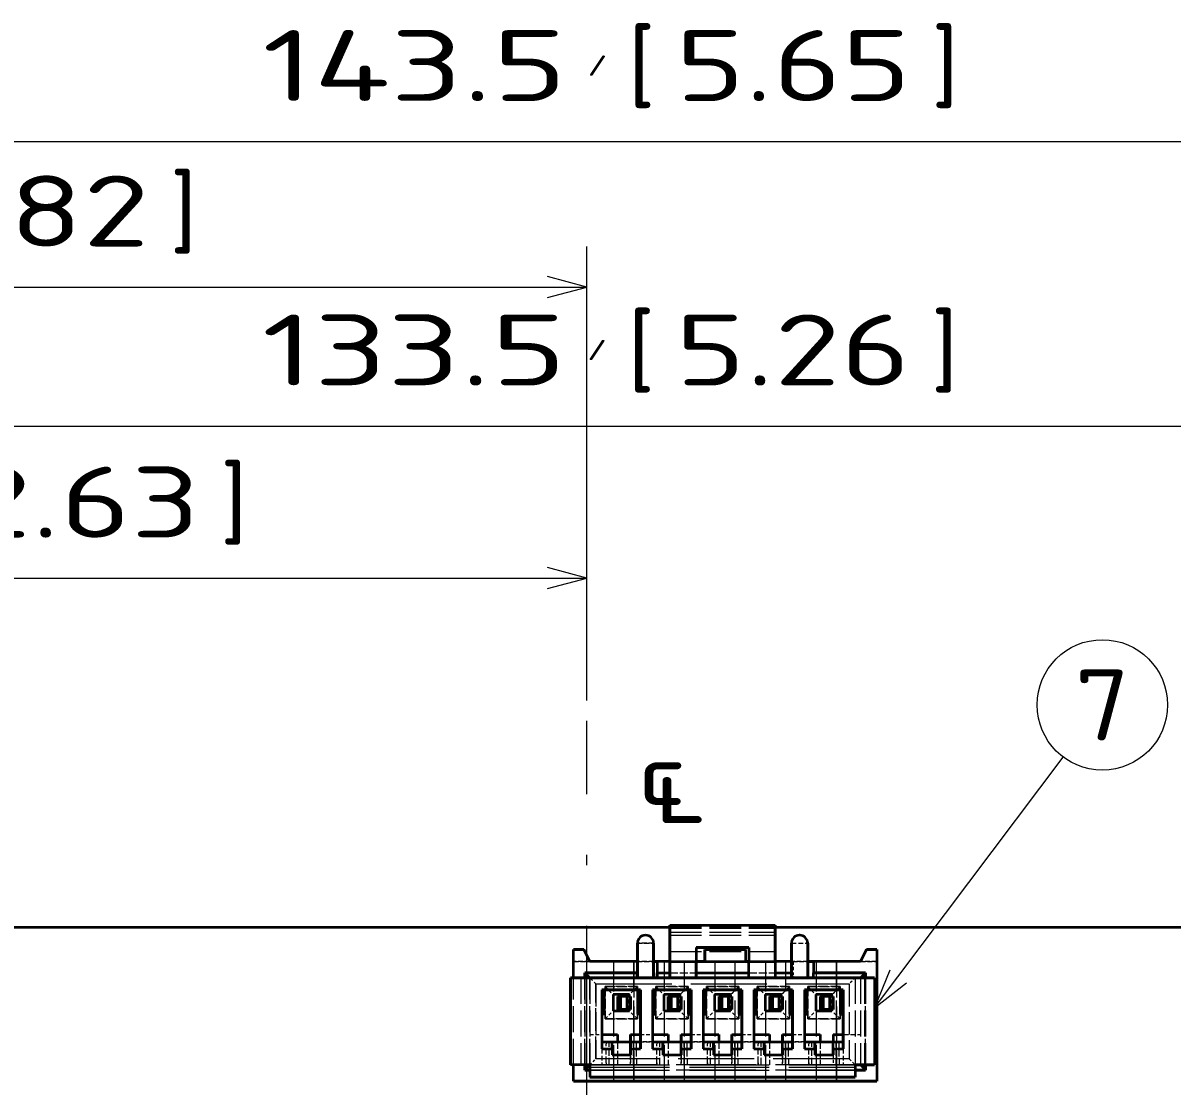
# Model space of a CAD drawing. Extents: x 23 to 417, y 3 to 294.
# Drawn here: x 156.6 to 213.3, y 174.7 to 227.1 of the extents above; entities that cross this region are included whole.
import ezdxf
from ezdxf.enums import TextEntityAlignment as Align

# ---------------------------------------------------------------- set-up
doc = ezdxf.new("R2010")
doc.units = 0
doc.linetypes.add('DASHDOT', pattern=[18.5, 12, -3, 0.5, -3])
doc.linetypes.add('DASHED', pattern=[15, 12, -3])
doc.layers.get('0').update_dxf_attribs({"lineweight": 13})
doc.styles.add('GDT', font='gdt.shx')
doc.styles.get("Standard").update_dxf_attribs({"font": 'isocp.shx'})
doc.dimstyles.get("Standard").update_dxf_attribs({"dimtxt": 2.5, "dimasz": 2.5, "dimexe": 1.25, "dimexo": 0.625, "dimtad": 1, "dimtxsty": 'Standard', "dimcen": 2.5, "dimadec": 0, "dimazin": 0, "dimtfac": 1, "dimtmove": 0, "dimatfit": 0, "dimfxl": 0, "dimarcsym": 0})

# ---------------------------------------------------------------- blocks, each defined once
blk = doc.blocks.new('*D71')
at = {"color": 7, "lineweight": 13, "transparency": 16777216}
for p, q in [((112.685, 183.527), (112.685, 216.095)), ((184.424, 193.707), (184.424, 216.095)), ((112.685, 214.095), (184.424, 214.095))]:
    blk.add_line(p, q, dxfattribs=at)
for points in [[(114.617, 214.613), (112.685, 214.095), (114.617, 213.578)], [(182.492, 213.578), (184.424, 214.095), (182.492, 214.613)]]:
    blk.add_lwpolyline(points, dxfattribs=at)
for s, height, width, p, p2 in [('71.7', 3.5, 1.619006, (134.259, 216.095), (145.876, 216.095)), ('[', 3.5, 1.552525, (148.876, 216.095), (150.234, 216.095)), ('2.82', 3.5, 1.436744, (151.234, 216.095), (162.85, 216.095)), (']', 3.5, 1.552524, (163.85, 216.095), (165.209, 216.095)), ('/', 1, 1.818182, (146.876, 217.345), (147.876, 217.345))]:
    blk.add_text(s, height=height, dxfattribs=dict(at, width=width)).set_placement(p, p2, align=Align.FIT)
blk = doc.blocks.new('*D72')
at = {"color": 7, "lineweight": 13, "transparency": 16777216}
for p, q in [((112.685, 183.527), (112.685, 223.273)), ((256.163, 183.527), (256.163, 223.273)), ((112.685, 221.273), (256.163, 221.273))]:
    blk.add_line(p, q, dxfattribs=at)
for points in [[(114.617, 221.79), (112.685, 221.273), (114.617, 220.755)], [(254.231, 220.755), (256.163, 221.273), (254.231, 221.79)]]:
    blk.add_lwpolyline(points, dxfattribs=at)
for s, height, width, p, p2 in [('[', 3.5, 1.552525, (186.454, 223.273), (187.813, 223.273)), (']', 3.5, 1.552525, (201.429, 223.273), (202.788, 223.273)), ('143.5', 3.5, 1.485742, (168.419, 223.273), (183.454, 223.273)), ('5.65', 3.5, 1.44843, (188.813, 223.273), (200.429, 223.273)), ('/', 1, 1.818182, (184.454, 224.523), (185.454, 224.523))]:
    blk.add_text(s, height=height, dxfattribs=dict(at, width=width)).set_placement(p, p2, align=Align.FIT)
blk = doc.blocks.new('*D73')
at = {"color": 7, "lineweight": 13, "transparency": 16777216}
for p, q in [((117.653, 145.956), (117.653, 201.74)), ((117.653, 199.74), (184.424, 199.74))]:
    blk.add_line(p, q, dxfattribs=at)
at = {"color": 7, "lineweight": 13, "ltscale": 0.200822, "transparency": 16777216}
blk.add_line((184.424, 193.707), (184.424, 201.74), dxfattribs=at)
at = {"color": 7, "lineweight": 13, "transparency": 16777216}
for points in [[(119.585, 200.258), (117.653, 199.74), (119.585, 199.222)], [(182.492, 199.222), (184.424, 199.74), (182.492, 200.258)]]:
    blk.add_lwpolyline(points, dxfattribs=at)
for s, height, width, p, p2 in [('66.8', 3.5, 1.475095, (136.743, 201.74), (148.359, 201.74)), ('[', 3.5, 1.552523, (151.359, 201.74), (152.718, 201.74)), ('2.63', 3.5, 1.44843, (153.718, 201.74), (165.334, 201.74)), (']', 3.5, 1.552524, (166.334, 201.74), (167.692, 201.74)), ('/', 1, 1.818182, (149.359, 202.99), (150.359, 202.99))]:
    blk.add_text(s, height=height, dxfattribs=dict(at, width=width)).set_placement(p, p2, align=Align.FIT)
blk = doc.blocks.new('*D77')
at = {"color": 7, "lineweight": 13, "transparency": 16777216}
for p, q in [((117.653, 145.956), (117.653, 209.244)), ((251.153, 180.454), (251.153, 209.244)), ((117.653, 207.244), (251.153, 207.244))]:
    blk.add_line(p, q, dxfattribs=at)
for points in [[(119.585, 207.761), (117.653, 207.244), (119.585, 206.726)], [(249.221, 206.726), (251.153, 207.244), (249.221, 207.761)]]:
    blk.add_lwpolyline(points, dxfattribs=at)
for s, height, width, p, p2 in [('133.5', 3.5, 1.538968, (168.397, 209.244), (183.433, 209.244)), ('[', 3.5, 1.552525, (186.433, 209.244), (187.792, 209.244)), ('5.26', 3.5, 1.443275, (188.792, 209.244), (200.408, 209.244)), (']', 3.5, 1.552525, (201.408, 209.244), (202.766, 209.244)), ('/', 1, 1.818182, (184.433, 210.494), (185.433, 210.494))]:
    blk.add_text(s, height=height, dxfattribs=dict(at, width=width)).set_placement(p, p2, align=Align.FIT)
blk = doc.blocks.new('BLOCK107')
at = {"color": 7, "lineweight": 13, "ltscale": 0.386985}
blk.add_line((31.975, -18.155), (41.282, -5.786), dxfattribs=at)
at = {"color": 7, "lineweight": 13}
blk.add_lwpolyline([(32.723, -16.3), (31.975, -18.155), (33.55, -16.922)], dxfattribs=at)
blk.add_circle((43.216, -3.216), 3.216, dxfattribs=at)
blk.add_text('7', height=3.5, dxfattribs=at).set_placement((41.856, -4.966), (44.576, -4.966), align=Align.FIT)
blk = doc.blocks.new('BLOCK109')
at = {"color": 7, "lineweight": 35, "ltscale": 0.045}
for p, q in [((21.875, -15.877), (21.875, -14.077)), ((21.875, -14.077), (21.875, -15.877)), ((27.075, -15.877), (27.075, -14.077)), ((27.075, -14.077), (27.075, -15.877))]:
    blk.add_line(p, q, dxfattribs=at)
at = {"color": 7, "lineweight": 35, "ltscale": 0.13}
blk.add_line((21.875, -14.077), (27.075, -14.077), dxfattribs=at)
blk.add_line((21.875, -14.077), (27.075, -14.077), dxfattribs=at)
at = {"color": 7, "lineweight": 35}
for p, q in [((-53.967, -14.177), (21.875, -14.177)), ((27.075, -14.177), (89.51, -14.177))]:
    blk.add_line(p, q, dxfattribs=at)
at = {"color": 7, "lineweight": 35, "ltscale": 0.00025}
for p, q in [((20.67, -14.577), (20.68, -14.577)), ((20.68, -14.577), (20.67, -14.577)), ((28.28, -14.577), (28.27, -14.577)), ((28.28, -14.577), (28.27, -14.577))]:
    blk.add_line(p, q, dxfattribs=at)
at = {"color": 7, "linetype": 'DASHED', "lineweight": 13, "ltscale": 0.13}
for p, q in [((21.875, -14.177), (27.075, -14.177)), ((21.875, -14.223), (27.075, -14.223)), ((21.875, -14.223), (27.075, -14.223)), ((21.875, -14.431), (27.075, -14.431)), ((21.875, -14.431), (27.075, -14.431)), ((21.875, -14.577), (27.075, -14.577)), ((21.875, -14.577), (27.075, -14.577)), ((21.875, -15.377), (27.075, -15.377)), ((21.875, -15.377), (27.075, -15.377))]:
    blk.add_line(p, q, dxfattribs=at)
at = {"color": 7, "lineweight": 35, "ltscale": 0.035}
blk.add_line((17.125, -16.677), (17.125, -15.277), dxfattribs=at)
blk.add_line((17.125, -16.677), (17.125, -15.277), dxfattribs=at)
at = {"color": 7, "lineweight": 35, "ltscale": 0.0125}
for p, q in [((17.125, -15.277), (17.625, -15.277)), ((17.625, -15.277), (17.125, -15.277)), ((31.585, -15.277), (32.085, -15.277)), ((32.085, -15.277), (31.585, -15.277)), ((18.525, -19.827), (19.025, -19.827)), ((18.525, -19.827), (19.025, -19.827)), ((19.925, -19.477), (20.425, -19.477)), ((19.925, -19.477), (20.425, -19.477)), ((19.925, -19.827), (20.425, -19.827)), ((19.925, -19.827), (20.425, -19.827)), ((21.025, -19.827), (21.525, -19.827)), ((21.025, -19.827), (21.525, -19.827)), ((22.425, -19.477), (22.925, -19.477)), ((22.425, -19.477), (22.925, -19.477)), ((22.425, -19.827), (22.925, -19.827)), ((22.425, -19.827), (22.925, -19.827)), ((23.525, -19.827), (24.025, -19.827)), ((23.525, -19.827), (24.025, -19.827)), ((24.925, -19.477), (25.425, -19.477)), ((24.925, -19.477), (25.425, -19.477)), ((24.925, -19.827), (25.425, -19.827)), ((24.925, -19.827), (25.425, -19.827)), ((26.025, -19.827), (26.525, -19.827)), ((26.025, -19.827), (26.525, -19.827)), ((27.425, -19.477), (27.925, -19.477)), ((27.425, -19.477), (27.925, -19.477)), ((27.425, -19.827), (27.925, -19.827)), ((27.425, -19.827), (27.925, -19.827)), ((28.525, -19.827), (29.025, -19.827)), ((28.525, -19.827), (29.025, -19.827)), ((29.925, -19.477), (30.425, -19.477)), ((29.925, -19.477), (30.425, -19.477)), ((29.925, -19.827), (30.425, -19.827)), ((29.925, -19.827), (30.425, -19.827)), ((18.525, -20.177), (19.025, -20.177)), ((18.525, -20.177), (19.025, -20.177)), ((19.925, -20.177), (20.425, -20.177)), ((19.925, -20.177), (20.425, -20.177)), ((21.025, -20.177), (21.525, -20.177)), ((21.025, -20.177), (21.525, -20.177)), ((22.425, -20.177), (22.925, -20.177)), ((22.425, -20.177), (22.925, -20.177)), ((23.525, -20.177), (24.025, -20.177)), ((23.525, -20.177), (24.025, -20.177)), ((24.925, -20.177), (25.425, -20.177)), ((24.925, -20.177), (25.425, -20.177)), ((26.025, -20.177), (26.525, -20.177)), ((26.025, -20.177), (26.525, -20.177)), ((27.425, -20.177), (27.925, -20.177)), ((27.425, -20.177), (27.925, -20.177)), ((28.525, -20.177), (29.025, -20.177)), ((28.525, -20.177), (29.025, -20.177)), ((29.925, -20.177), (30.425, -20.177)), ((29.925, -20.177), (30.425, -20.177))]:
    blk.add_line(p, q, dxfattribs=at)
at = {"color": 7, "lineweight": 35, "ltscale": 0.016771}
for p, q in [((17.625, -15.277), (17.925, -15.877)), ((17.925, -15.877), (17.625, -15.277)), ((31.285, -15.877), (31.585, -15.277)), ((31.585, -15.277), (31.285, -15.877))]:
    blk.add_line(p, q, dxfattribs=at)
at = {"color": 7, "lineweight": 35, "ltscale": 0.042625}
for p, q in [((20.275, -16.677), (20.275, -14.972)), ((20.275, -14.972), (20.275, -16.677)), ((21.075, -14.972), (21.075, -16.677)), ((21.075, -16.677), (21.075, -14.972)), ((27.875, -16.677), (27.875, -14.972)), ((27.875, -14.972), (27.875, -16.677)), ((28.675, -14.972), (28.675, -16.677)), ((28.675, -16.677), (28.675, -14.972))]:
    blk.add_line(p, q, dxfattribs=at)
at = {"color": 7, "linetype": 'DASHED', "lineweight": 13, "ltscale": 0.02}
for p, q in [((21.075, -14.972), (20.275, -14.972)), ((20.275, -14.972), (21.075, -14.972)), ((27.875, -14.972), (28.675, -14.972)), ((27.875, -14.972), (28.675, -14.972)), ((17.925, -15.877), (17.125, -15.877)), ((17.125, -15.877), (17.925, -15.877)), ((32.085, -15.877), (31.285, -15.877)), ((31.285, -15.877), (32.085, -15.877)), ((18.525, -20.177), (18.525, -20.977)), ((18.525, -20.177), (18.525, -20.977)), ((30.425, -20.177), (30.425, -20.977)), ((30.425, -20.177), (30.425, -20.977))]:
    blk.add_line(p, q, dxfattribs=at)
at = {"color": 7, "lineweight": 35, "ltscale": 0.0175}
for p, q in [((23.175, -15.177), (23.175, -15.877)), ((23.175, -15.177), (23.175, -15.877)), ((25.775, -15.177), (25.775, -15.877)), ((25.775, -15.177), (25.775, -15.877))]:
    blk.add_line(p, q, dxfattribs=at)
at = {"color": 7, "lineweight": 35, "ltscale": 0.065}
for p, q in [((25.775, -15.177), (23.175, -15.177)), ((23.175, -15.177), (25.775, -15.177)), ((23.175, -16.427), (25.775, -16.427)), ((23.175, -16.427), (25.775, -16.427)), ((23.175, -16.677), (25.775, -16.677)), ((23.175, -16.677), (25.775, -16.677))]:
    blk.add_line(p, q, dxfattribs=at)
at = {"color": 7, "lineweight": 35, "ltscale": 0.015}
for p, q in [((23.605, -15.877), (23.605, -15.277)), ((23.605, -15.277), (23.605, -15.877)), ((25.605, -15.277), (25.605, -15.877)), ((25.605, -15.277), (25.605, -15.877)), ((17.925, -20.977), (17.925, -21.577)), ((17.925, -20.977), (17.925, -21.577)), ((31.025, -20.977), (31.025, -21.577)), ((31.025, -20.977), (31.025, -21.577))]:
    blk.add_line(p, q, dxfattribs=at)
at = {"color": 7, "lineweight": 35, "ltscale": 0.05}
for p, q in [((23.605, -15.277), (25.605, -15.277)), ((23.605, -15.277), (25.605, -15.277)), ((23.605, -15.877), (25.605, -15.877)), ((23.605, -15.877), (25.605, -15.877))]:
    blk.add_line(p, q, dxfattribs=at)
at = {"color": 7, "lineweight": 35, "ltscale": 0.1625}
blk.add_line((32.085, -15.277), (32.085, -21.777), dxfattribs=at)
blk.add_line((32.085, -15.277), (32.085, -21.777), dxfattribs=at)
at = {"color": 7, "lineweight": 35, "ltscale": 0.00625}
for p, q in [((17.675, -16.427), (17.675, -16.677)), ((17.675, -16.677), (17.675, -16.427)), ((20.255, -16.677), (20.255, -16.427)), ((20.255, -16.677), (20.255, -16.427)), ((21.255, -16.427), (21.255, -16.677)), ((21.255, -16.677), (21.255, -16.427)), ((28.955, -16.677), (28.955, -16.427)), ((28.955, -16.677), (28.955, -16.427)), ((31.535, -16.677), (31.535, -16.427)), ((31.535, -16.427), (31.535, -16.677)), ((17.675, -20.977), (17.675, -21.227)), ((17.675, -21.227), (17.675, -20.977)), ((31.535, -21.227), (31.535, -20.977)), ((31.535, -20.977), (31.535, -21.227)), ((17.675, -21.227), (17.925, -21.227)), ((17.925, -21.227), (17.675, -21.227))]:
    blk.add_line(p, q, dxfattribs=at)
at = {"color": 7, "lineweight": 35, "ltscale": 0.0645}
for p, q in [((20.255, -16.427), (17.675, -16.427)), ((17.675, -16.427), (20.255, -16.427)), ((31.535, -16.427), (28.955, -16.427)), ((28.955, -16.427), (31.535, -16.427))]:
    blk.add_line(p, q, dxfattribs=at)
at = {"color": 7, "lineweight": 35, "ltscale": 0.008839}
for p, q in [((17.925, -16.677), (17.675, -16.427)), ((17.925, -16.677), (17.675, -16.427)), ((31.285, -16.677), (31.535, -16.427)), ((31.285, -16.677), (31.535, -16.427)), ((17.925, -20.977), (17.675, -21.227)), ((17.925, -20.977), (17.675, -21.227)), ((31.285, -20.977), (31.535, -21.227)), ((31.285, -20.977), (31.535, -21.227))]:
    blk.add_line(p, q, dxfattribs=at)
at = {"color": 7, "lineweight": 35, "ltscale": 0.05825}
for p, q in [((20.255, -15.877), (17.925, -15.877)), ((20.255, -15.877), (17.925, -15.877)), ((31.285, -15.877), (28.955, -15.877)), ((31.285, -15.877), (28.955, -15.877)), ((17.925, -16.677), (20.255, -16.677)), ((17.925, -16.677), (20.255, -16.677)), ((28.955, -16.677), (31.285, -16.677)), ((28.955, -16.677), (31.285, -16.677))]:
    blk.add_line(p, q, dxfattribs=at)
at = {"color": 7, "linetype": 'DASHED', "lineweight": 13, "ltscale": 0.1475}
for p, q in [((19.105, -21.777), (19.105, -15.877)), ((19.105, -21.777), (19.105, -15.877)), ((20.105, -15.877), (20.105, -21.777)), ((20.105, -21.777), (20.105, -15.877)), ((21.605, -21.777), (21.605, -15.877)), ((21.605, -21.777), (21.605, -15.877)), ((22.605, -21.777), (22.605, -15.877)), ((22.605, -21.777), (22.605, -15.877)), ((24.105, -21.777), (24.105, -15.877)), ((24.105, -21.777), (24.105, -15.877)), ((25.105, -21.777), (25.105, -15.877)), ((25.105, -21.777), (25.105, -15.877)), ((26.605, -21.777), (26.605, -15.877)), ((26.605, -21.777), (26.605, -15.877)), ((27.605, -21.777), (27.605, -15.877)), ((27.605, -21.777), (27.605, -15.877)), ((29.105, -21.777), (29.105, -15.877)), ((29.105, -21.777), (29.105, -15.877)), ((30.105, -15.877), (30.105, -21.777)), ((30.105, -21.777), (30.105, -15.877))]:
    blk.add_line(p, q, dxfattribs=at)
at = {"color": 7, "lineweight": 35, "ltscale": 0.01375}
for p, q in [((20.255, -15.877), (20.255, -16.427)), ((20.255, -15.877), (20.255, -16.427)), ((21.255, -15.877), (21.255, -16.427)), ((21.255, -15.877), (21.255, -16.427)), ((28.955, -15.877), (28.955, -16.427)), ((28.955, -15.877), (28.955, -16.427))]:
    blk.add_line(p, q, dxfattribs=at)
at = {"color": 7, "lineweight": 35, "ltscale": 0.000446322}
blk.add_line((20.273, -15.877), (20.255, -15.877), dxfattribs=at)
at = {"color": 7, "lineweight": 35, "ltscale": 0.00050169}
blk.add_line((20.255, -15.877), (20.275, -15.877), dxfattribs=at)
at = {"color": 7, "linetype": 'DASHED', "lineweight": 13, "ltscale": 0.020054}
blk.add_line((21.075, -15.877), (20.273, -15.877), dxfattribs=at)
at = {"color": 7, "linetype": 'DASHED', "lineweight": 13, "ltscale": 0.019998}
blk.add_line((20.275, -15.877), (21.075, -15.877), dxfattribs=at)
at = {"color": 7, "lineweight": 35, "ltscale": 0.0045}
for p, q in [((21.255, -15.877), (21.075, -15.877)), ((21.075, -16.677), (21.255, -16.677)), ((21.075, -16.677), (21.255, -16.677))]:
    blk.add_line(p, q, dxfattribs=at)
at = {"color": 7, "lineweight": 35, "ltscale": 0.004501}
blk.add_line((21.075, -15.877), (21.255, -15.877), dxfattribs=at)
at = {"color": 7, "lineweight": 35, "ltscale": 0.0155}
for p, q in [((21.875, -15.877), (21.255, -15.877)), ((21.875, -15.877), (21.255, -15.877)), ((21.255, -16.427), (21.875, -16.427)), ((21.255, -16.427), (21.875, -16.427)), ((21.255, -16.677), (21.875, -16.677)), ((21.255, -16.677), (21.875, -16.677))]:
    blk.add_line(p, q, dxfattribs=at)
at = {"color": 7, "lineweight": 35, "ltscale": 0.02}
for p, q in [((21.875, -16.677), (21.875, -15.877)), ((21.875, -15.877), (21.875, -16.677)), ((23.175, -15.877), (23.175, -16.677)), ((23.175, -16.677), (23.175, -15.877)), ((25.775, -16.677), (25.775, -15.877)), ((25.775, -16.677), (25.775, -15.877)), ((27.875, -15.877), (27.075, -15.877)), ((27.875, -15.877), (27.075, -15.877)), ((27.075, -15.877), (27.075, -16.677)), ((27.075, -15.877), (27.075, -16.677)), ((27.075, -16.427), (27.875, -16.427)), ((27.075, -16.427), (27.875, -16.427)), ((20.275, -16.677), (21.075, -16.677)), ((21.075, -16.677), (20.275, -16.677)), ((27.075, -16.677), (27.875, -16.677)), ((27.075, -16.677), (27.875, -16.677)), ((27.875, -16.677), (28.675, -16.677)), ((28.675, -16.677), (27.875, -16.677)), ((19.875, -17.507), (19.075, -17.507)), ((19.075, -17.507), (19.075, -18.307)), ((19.875, -17.507), (19.075, -17.507)), ((19.075, -17.507), (19.075, -18.307)), ((22.375, -17.507), (21.575, -17.507)), ((21.575, -17.507), (21.575, -18.307)), ((22.375, -17.507), (21.575, -17.507)), ((21.575, -17.507), (21.575, -18.307)), ((24.875, -17.507), (24.075, -17.507)), ((24.075, -17.507), (24.075, -18.307)), ((24.875, -17.507), (24.075, -17.507)), ((24.075, -17.507), (24.075, -18.307)), ((27.375, -17.507), (26.575, -17.507)), ((26.575, -17.507), (26.575, -18.307)), ((27.375, -17.507), (26.575, -17.507)), ((26.575, -17.507), (26.575, -18.307)), ((29.875, -17.507), (29.075, -17.507)), ((29.075, -17.507), (29.075, -18.307)), ((29.875, -17.507), (29.075, -17.507)), ((29.075, -17.507), (29.075, -18.307)), ((19.075, -18.307), (19.875, -18.307)), ((19.075, -18.307), (19.875, -18.307)), ((21.575, -18.307), (22.375, -18.307)), ((21.575, -18.307), (22.375, -18.307)), ((24.075, -18.307), (24.875, -18.307)), ((24.075, -18.307), (24.875, -18.307)), ((26.575, -18.307), (27.375, -18.307)), ((26.575, -18.307), (27.375, -18.307)), ((29.075, -18.307), (29.875, -18.307)), ((29.075, -18.307), (29.875, -18.307)), ((17.125, -21.777), (17.125, -20.977)), ((17.125, -21.777), (17.125, -20.977))]:
    blk.add_line(p, q, dxfattribs=at)
at = {"color": 7, "lineweight": 35, "ltscale": 0.0325}
for p, q in [((21.875, -15.877), (23.175, -15.877)), ((21.875, -15.877), (23.175, -15.877)), ((25.775, -15.877), (27.075, -15.877)), ((25.775, -15.877), (27.075, -15.877))]:
    blk.add_line(p, q, dxfattribs=at)
at = {"color": 7, "linetype": 'DASHED', "lineweight": 13, "ltscale": 0.0325}
for p, q in [((21.875, -16.427), (23.175, -16.427)), ((21.875, -16.427), (23.175, -16.427)), ((25.775, -16.427), (27.075, -16.427)), ((25.775, -16.427), (27.075, -16.427)), ((21.875, -16.677), (23.175, -16.677)), ((21.875, -16.677), (23.175, -16.677)), ((25.775, -16.677), (27.075, -16.677)), ((25.775, -16.677), (27.075, -16.677))]:
    blk.add_line(p, q, dxfattribs=at)
at = {"color": 7, "lineweight": 35, "ltscale": 0.01075}
for p, q in [((23.605, -15.877), (23.175, -15.877)), ((23.605, -15.877), (23.175, -15.877)), ((23.175, -15.877), (23.605, -15.877)), ((23.175, -15.877), (23.605, -15.877))]:
    blk.add_line(p, q, dxfattribs=at)
at = {"color": 7, "linetype": 'DASHED', "lineweight": 13, "ltscale": 0.05}
for p, q in [((25.605, -15.877), (23.605, -15.877)), ((23.605, -15.877), (25.605, -15.877)), ((23.605, -15.877), (25.605, -15.877)), ((23.605, -15.877), (25.605, -15.877))]:
    blk.add_line(p, q, dxfattribs=at)
at = {"color": 7, "lineweight": 35, "ltscale": 0.00425}
for p, q in [((25.775, -15.877), (25.605, -15.877)), ((25.775, -15.877), (25.605, -15.877)), ((25.605, -15.877), (25.775, -15.877)), ((25.605, -15.877), (25.775, -15.877))]:
    blk.add_line(p, q, dxfattribs=at)
at = {"color": 7, "linetype": 'DASHED', "lineweight": 13, "ltscale": 0.002}
for p, q in [((27.955, -15.877), (27.875, -15.877)), ((27.955, -15.877), (27.875, -15.877)), ((27.875, -16.427), (27.955, -16.427)), ((27.875, -16.427), (27.955, -16.427)), ((27.875, -16.677), (27.955, -16.677)), ((27.875, -16.677), (27.955, -16.677))]:
    blk.add_line(p, q, dxfattribs=at)
at = {"color": 7, "linetype": 'DASHED', "lineweight": 13, "ltscale": 0.018006}
blk.add_line((28.675, -15.877), (27.955, -15.877), dxfattribs=at)
at = {"color": 7, "linetype": 'DASHED', "lineweight": 13, "ltscale": 0.01375}
blk.add_line((27.955, -15.877), (27.955, -16.427), dxfattribs=at)
blk.add_line((27.955, -15.877), (27.955, -16.427), dxfattribs=at)
at = {"color": 7, "linetype": 'DASHED', "lineweight": 13, "ltscale": 0.018}
blk.add_line((27.955, -15.877), (28.675, -15.877), dxfattribs=at)
at = {"color": 7, "linetype": 'DASHED', "lineweight": 13, "ltscale": 0.00625}
for p, q in [((27.955, -16.427), (27.955, -16.677)), ((27.955, -16.677), (27.955, -16.427))]:
    blk.add_line(p, q, dxfattribs=at)
at = {"color": 7, "lineweight": 35, "ltscale": 0.006994}
blk.add_line((28.955, -15.877), (28.675, -15.877), dxfattribs=at)
at = {"color": 7, "lineweight": 35, "ltscale": 0.007}
blk.add_line((28.675, -15.877), (28.955, -15.877), dxfattribs=at)
at = {"color": 7, "lineweight": 35, "ltscale": 0.0825}
for p, q in [((16.975, -16.677), (20.275, -16.677)), ((20.275, -16.677), (16.975, -16.677)), ((28.675, -16.677), (31.975, -16.677)), ((31.975, -16.677), (28.675, -16.677))]:
    blk.add_line(p, q, dxfattribs=at)
at = {"color": 7, "lineweight": 35, "ltscale": 0.1075}
for p, q in [((16.975, -20.977), (16.975, -16.677)), ((16.975, -16.677), (16.975, -20.977)), ((31.975, -16.677), (31.975, -20.977)), ((31.975, -16.677), (31.975, -20.977))]:
    blk.add_line(p, q, dxfattribs=at)
at = {"color": 7, "linetype": 'DASHED', "lineweight": 13, "ltscale": 0.1075}
for p, q in [((17.125, -20.977), (17.125, -16.677)), ((17.125, -20.977), (17.125, -16.677)), ((17.475, -16.677), (17.475, -20.977)), ((17.475, -16.677), (17.475, -20.977)), ((17.675, -16.677), (17.675, -20.977)), ((17.675, -20.977), (17.675, -16.677)), ((17.925, -16.677), (17.925, -20.977)), ((17.925, -20.977), (17.925, -16.677)), ((17.925, -16.677), (17.925, -20.977)), ((17.925, -16.677), (17.925, -20.977)), ((31.025, -16.677), (31.025, -20.977)), ((31.025, -16.677), (31.025, -20.977)), ((31.285, -16.677), (31.285, -20.977)), ((31.285, -16.677), (31.285, -20.977)), ((31.475, -16.677), (31.475, -20.977)), ((31.475, -16.677), (31.475, -20.977)), ((31.535, -20.977), (31.535, -16.677)), ((31.535, -16.677), (31.535, -20.977))]:
    blk.add_line(p, q, dxfattribs=at)
at = {"color": 7, "linetype": 'DASHED', "lineweight": 13, "ltscale": 0.010607}
for p, q in [((18.225, -16.977), (17.925, -16.677)), ((18.225, -16.977), (17.925, -16.677)), ((31.025, -16.677), (30.725, -16.977)), ((31.025, -16.677), (30.725, -16.977)), ((17.925, -20.977), (18.225, -20.677)), ((17.925, -20.977), (18.225, -20.677)), ((30.725, -20.677), (31.025, -20.977)), ((30.725, -20.677), (31.025, -20.977))]:
    blk.add_line(p, q, dxfattribs=at)
at = {"color": 7, "linetype": 'DASHED', "lineweight": 13, "ltscale": 0.3125}
for p, q in [((18.225, -16.977), (30.725, -16.977)), ((18.225, -16.977), (30.725, -16.977)), ((30.725, -20.677), (18.225, -20.677)), ((30.725, -20.677), (18.225, -20.677))]:
    blk.add_line(p, q, dxfattribs=at)
at = {"color": 7, "linetype": 'DASHED', "lineweight": 13, "ltscale": 0.0925}
for p, q in [((18.225, -20.677), (18.225, -16.977)), ((18.225, -16.977), (18.225, -20.677)), ((30.725, -16.977), (30.725, -20.677)), ((30.725, -16.977), (30.725, -20.677))]:
    blk.add_line(p, q, dxfattribs=at)
at = {"color": 7, "lineweight": 35, "ltscale": 0.000501584}
blk.add_line((20.255, -16.677), (20.275, -16.677), dxfattribs=at)
blk.add_line((20.255, -16.677), (20.275, -16.677), dxfattribs=at)
at = {"color": 7, "linetype": 'DASHED', "lineweight": 13, "ltscale": 0.011998}
blk.add_line((20.275, -16.677), (20.755, -16.677), dxfattribs=at)
blk.add_line((20.275, -16.677), (20.755, -16.677), dxfattribs=at)
at = {"color": 7, "linetype": 'DASHED', "lineweight": 13, "ltscale": 0.01}
for p, q in [((20.675, -16.677), (20.275, -16.677)), ((20.275, -16.677), (20.675, -16.677)), ((21.075, -16.677), (20.675, -16.677)), ((20.675, -16.677), (21.075, -16.677)), ((28.275, -16.677), (27.875, -16.677)), ((27.875, -16.677), (28.275, -16.677)), ((28.675, -16.677), (28.275, -16.677)), ((28.275, -16.677), (28.675, -16.677))]:
    blk.add_line(p, q, dxfattribs=at)
at = {"color": 7, "linetype": 'DASHED', "lineweight": 13, "ltscale": 0.008}
blk.add_line((20.755, -16.677), (21.075, -16.677), dxfattribs=at)
blk.add_line((20.755, -16.677), (21.075, -16.677), dxfattribs=at)
at = {"color": 7, "lineweight": 35, "ltscale": 0.17}
for p, q in [((21.075, -16.677), (27.875, -16.677)), ((27.875, -16.677), (21.075, -16.677))]:
    blk.add_line(p, q, dxfattribs=at)
at = {"color": 7, "linetype": 'DASHED', "lineweight": 13, "ltscale": 0.0125}
for p, q in [((27.955, -16.677), (28.455, -16.677)), ((27.955, -16.677), (28.455, -16.677)), ((19.925, -20.977), (19.925, -20.477)), ((19.925, -20.477), (19.925, -20.977)), ((22.425, -20.977), (22.425, -20.477)), ((22.425, -20.477), (22.425, -20.977)), ((24.925, -20.977), (24.925, -20.477)), ((24.925, -20.477), (24.925, -20.977)), ((27.425, -20.977), (27.425, -20.477)), ((27.425, -20.477), (27.425, -20.977)), ((29.925, -20.477), (29.925, -20.977)), ((29.925, -20.477), (29.925, -20.977))]:
    blk.add_line(p, q, dxfattribs=at)
at = {"color": 7, "linetype": 'DASHED', "lineweight": 13, "ltscale": 0.005524}
blk.add_line((28.455, -16.677), (28.676, -16.677), dxfattribs=at)
blk.add_line((28.455, -16.677), (28.676, -16.677), dxfattribs=at)
at = {"color": 7, "lineweight": 35, "ltscale": 0.006976}
blk.add_line((28.676, -16.677), (28.955, -16.677), dxfattribs=at)
blk.add_line((28.676, -16.677), (28.955, -16.677), dxfattribs=at)
at = {"color": 7, "lineweight": 35, "ltscale": 0.0725}
for p, q in [((18.525, -17.277), (18.525, -20.177)), ((18.525, -17.277), (18.525, -20.177)), ((20.425, -20.177), (20.425, -17.277)), ((20.425, -17.277), (20.425, -20.177)), ((21.025, -17.277), (21.025, -20.177)), ((21.025, -17.277), (21.025, -20.177)), ((22.925, -20.177), (22.925, -17.277)), ((22.925, -17.277), (22.925, -20.177)), ((23.525, -17.277), (23.525, -20.177)), ((23.525, -17.277), (23.525, -20.177)), ((25.425, -20.177), (25.425, -17.277)), ((25.425, -17.277), (25.425, -20.177)), ((26.025, -17.277), (26.025, -20.177)), ((26.025, -17.277), (26.025, -20.177)), ((27.925, -20.177), (27.925, -17.277)), ((27.925, -17.277), (27.925, -20.177)), ((28.525, -17.277), (28.525, -20.177)), ((28.525, -17.277), (28.525, -20.177)), ((30.425, -20.177), (30.425, -17.277)), ((30.425, -17.277), (30.425, -20.177))]:
    blk.add_line(p, q, dxfattribs=at)
at = {"color": 7, "lineweight": 35, "ltscale": 0.0475}
for p, q in [((20.425, -17.277), (18.525, -17.277)), ((18.525, -17.277), (20.425, -17.277)), ((22.925, -17.277), (21.025, -17.277)), ((21.025, -17.277), (22.925, -17.277)), ((25.425, -17.277), (23.525, -17.277)), ((23.525, -17.277), (25.425, -17.277)), ((27.925, -17.277), (26.025, -17.277)), ((26.025, -17.277), (27.925, -17.277)), ((30.425, -17.277), (28.525, -17.277)), ((28.525, -17.277), (30.425, -17.277))]:
    blk.add_line(p, q, dxfattribs=at)
at = {"color": 7, "lineweight": 35, "ltscale": 0.03}
for p, q in [((18.65, -18.477), (18.65, -17.277)), ((18.65, -18.477), (18.65, -17.277)), ((20.3, -18.477), (20.3, -17.277)), ((20.3, -18.477), (20.3, -17.277)), ((21.15, -18.477), (21.15, -17.277)), ((21.15, -18.477), (21.15, -17.277)), ((22.8, -18.477), (22.8, -17.277)), ((22.8, -18.477), (22.8, -17.277)), ((23.65, -18.477), (23.65, -17.277)), ((23.65, -18.477), (23.65, -17.277)), ((25.3, -18.477), (25.3, -17.277)), ((25.3, -18.477), (25.3, -17.277)), ((26.15, -18.477), (26.15, -17.277)), ((26.15, -18.477), (26.15, -17.277)), ((27.8, -18.477), (27.8, -17.277)), ((27.8, -18.477), (27.8, -17.277)), ((28.65, -18.477), (28.65, -17.277)), ((28.65, -18.477), (28.65, -17.277)), ((30.3, -18.477), (30.3, -17.277)), ((30.3, -18.477), (30.3, -17.277))]:
    blk.add_line(p, q, dxfattribs=at)
at = {"color": 7, "linetype": 'DASHED', "lineweight": 13, "ltscale": 0.04}
for p, q in [((18.675, -17.107), (20.275, -17.107)), ((18.675, -18.707), (18.675, -17.107)), ((20.275, -17.107), (18.675, -17.107)), ((18.675, -17.107), (18.675, -18.707)), ((20.275, -17.107), (20.275, -18.707)), ((20.275, -18.707), (20.275, -17.107)), ((21.175, -17.107), (22.775, -17.107)), ((21.175, -18.707), (21.175, -17.107)), ((22.775, -17.107), (21.175, -17.107)), ((21.175, -17.107), (21.175, -18.707)), ((22.775, -17.107), (22.775, -18.707)), ((22.775, -18.707), (22.775, -17.107)), ((23.675, -17.107), (25.275, -17.107)), ((23.675, -18.707), (23.675, -17.107)), ((25.275, -17.107), (23.675, -17.107)), ((23.675, -17.107), (23.675, -18.707)), ((25.275, -17.107), (25.275, -18.707)), ((25.275, -18.707), (25.275, -17.107)), ((26.175, -17.107), (27.775, -17.107)), ((26.175, -18.707), (26.175, -17.107)), ((27.775, -17.107), (26.175, -17.107)), ((26.175, -17.107), (26.175, -18.707)), ((27.775, -17.107), (27.775, -18.707)), ((27.775, -18.707), (27.775, -17.107)), ((28.675, -17.107), (30.275, -17.107)), ((28.675, -18.707), (28.675, -17.107)), ((30.275, -17.107), (28.675, -17.107)), ((28.675, -17.107), (28.675, -18.707)), ((30.275, -17.107), (30.275, -18.707)), ((30.275, -18.707), (30.275, -17.107)), ((20.275, -18.707), (18.675, -18.707)), ((18.675, -18.707), (20.275, -18.707)), ((22.775, -18.707), (21.175, -18.707)), ((21.175, -18.707), (22.775, -18.707)), ((25.275, -18.707), (23.675, -18.707)), ((23.675, -18.707), (25.275, -18.707)), ((27.775, -18.707), (26.175, -18.707)), ((26.175, -18.707), (27.775, -18.707)), ((30.275, -18.707), (28.675, -18.707)), ((28.675, -18.707), (30.275, -18.707))]:
    blk.add_line(p, q, dxfattribs=at)
at = {"color": 7, "linetype": 'DASHED', "lineweight": 13, "ltscale": 0.014142}
for p, q in [((18.675, -17.107), (19.075, -17.507)), ((18.675, -17.107), (19.075, -17.507)), ((20.275, -17.107), (19.875, -17.507)), ((20.275, -17.107), (19.875, -17.507)), ((21.175, -17.107), (21.575, -17.507)), ((21.175, -17.107), (21.575, -17.507)), ((22.375, -17.507), (22.775, -17.107)), ((22.775, -17.107), (22.375, -17.507)), ((23.675, -17.107), (24.075, -17.507)), ((23.675, -17.107), (24.075, -17.507)), ((24.875, -17.507), (25.275, -17.107)), ((25.275, -17.107), (24.875, -17.507)), ((26.175, -17.107), (26.575, -17.507)), ((26.175, -17.107), (26.575, -17.507)), ((27.375, -17.507), (27.775, -17.107)), ((27.775, -17.107), (27.375, -17.507)), ((28.675, -17.107), (29.075, -17.507)), ((28.675, -17.107), (29.075, -17.507)), ((29.875, -17.507), (30.275, -17.107)), ((30.275, -17.107), (29.875, -17.507)), ((18.675, -18.707), (19.075, -18.307)), ((18.675, -18.707), (19.075, -18.307)), ((20.275, -18.707), (19.875, -18.307)), ((20.275, -18.707), (19.875, -18.307)), ((21.175, -18.707), (21.575, -18.307)), ((21.175, -18.707), (21.575, -18.307)), ((22.775, -18.707), (22.375, -18.307)), ((22.775, -18.707), (22.375, -18.307)), ((23.675, -18.707), (24.075, -18.307)), ((23.675, -18.707), (24.075, -18.307)), ((25.275, -18.707), (24.875, -18.307)), ((25.275, -18.707), (24.875, -18.307)), ((26.175, -18.707), (26.575, -18.307)), ((26.175, -18.707), (26.575, -18.307)), ((27.775, -18.707), (27.375, -18.307)), ((27.775, -18.707), (27.375, -18.307)), ((28.675, -18.707), (29.075, -18.307)), ((28.675, -18.707), (29.075, -18.307)), ((30.275, -18.707), (29.875, -18.307)), ((30.275, -18.707), (29.875, -18.307))]:
    blk.add_line(p, q, dxfattribs=at)
at = {"color": 7, "lineweight": 35, "ltscale": 0.00225}
for p, q in [((19.875, -17.597), (19.875, -17.507)), ((19.875, -17.597), (19.875, -17.507)), ((22.375, -17.597), (22.375, -17.507)), ((22.375, -17.597), (22.375, -17.507)), ((24.875, -17.597), (24.875, -17.507)), ((24.875, -17.597), (24.875, -17.507)), ((27.375, -17.597), (27.375, -17.507)), ((27.375, -17.597), (27.375, -17.507)), ((29.875, -17.597), (29.875, -17.507)), ((29.875, -17.597), (29.875, -17.507))]:
    blk.add_line(p, q, dxfattribs=at)
at = {"color": 7, "lineweight": 35, "ltscale": 0.016}
for p, q in [((19.285, -17.597), (19.285, -18.237)), ((19.285, -17.597), (19.285, -18.237)), ((19.435, -18.237), (19.435, -17.597)), ((19.435, -17.597), (19.435, -18.237)), ((19.775, -18.237), (19.775, -17.597)), ((19.775, -17.597), (19.775, -18.237)), ((19.925, -18.237), (19.925, -17.597)), ((19.925, -17.597), (19.925, -18.237)), ((21.785, -18.237), (21.785, -17.597)), ((21.785, -17.597), (21.785, -18.237)), ((21.935, -18.237), (21.935, -17.597)), ((21.935, -17.597), (21.935, -18.237)), ((22.275, -18.237), (22.275, -17.597)), ((22.275, -17.597), (22.275, -18.237)), ((22.425, -18.237), (22.425, -17.597)), ((22.425, -17.597), (22.425, -18.237)), ((24.285, -17.597), (24.285, -18.237)), ((24.285, -17.597), (24.285, -18.237)), ((24.435, -18.237), (24.435, -17.597)), ((24.435, -17.597), (24.435, -18.237)), ((24.775, -18.237), (24.775, -17.597)), ((24.775, -17.597), (24.775, -18.237)), ((24.925, -18.237), (24.925, -17.597)), ((24.925, -17.597), (24.925, -18.237)), ((26.785, -17.597), (26.785, -18.237)), ((26.785, -17.597), (26.785, -18.237)), ((26.935, -18.237), (26.935, -17.597)), ((26.935, -17.597), (26.935, -18.237)), ((27.275, -18.237), (27.275, -17.597)), ((27.275, -17.597), (27.275, -18.237)), ((27.425, -18.237), (27.425, -17.597)), ((27.425, -17.597), (27.425, -18.237)), ((29.285, -17.597), (29.285, -18.237)), ((29.285, -17.597), (29.285, -18.237)), ((29.435, -18.237), (29.435, -17.597)), ((29.435, -17.597), (29.435, -18.237)), ((29.775, -18.237), (29.775, -17.597)), ((29.775, -17.597), (29.775, -18.237)), ((29.925, -18.237), (29.925, -17.597)), ((29.925, -17.597), (29.925, -18.237))]:
    blk.add_line(p, q, dxfattribs=at)
at = {"color": 7, "lineweight": 35, "ltscale": 0.00375}
for p, q in [((19.435, -17.597), (19.285, -17.597)), ((19.435, -17.597), (19.285, -17.597)), ((19.925, -17.597), (19.775, -17.597)), ((19.925, -17.597), (19.775, -17.597)), ((21.935, -17.597), (21.785, -17.597)), ((21.935, -17.597), (21.785, -17.597)), ((22.425, -17.597), (22.275, -17.597)), ((22.425, -17.597), (22.275, -17.597)), ((24.435, -17.597), (24.285, -17.597)), ((24.435, -17.597), (24.285, -17.597)), ((24.925, -17.597), (24.775, -17.597)), ((24.925, -17.597), (24.775, -17.597)), ((26.935, -17.597), (26.785, -17.597)), ((26.935, -17.597), (26.785, -17.597)), ((27.425, -17.597), (27.275, -17.597)), ((27.425, -17.597), (27.275, -17.597)), ((29.435, -17.597), (29.285, -17.597)), ((29.435, -17.597), (29.285, -17.597)), ((29.925, -17.597), (29.775, -17.597)), ((29.925, -17.597), (29.775, -17.597)), ((19.435, -18.237), (19.285, -18.237)), ((19.435, -18.237), (19.285, -18.237)), ((19.925, -18.237), (19.775, -18.237)), ((19.925, -18.237), (19.775, -18.237)), ((21.935, -18.237), (21.785, -18.237)), ((21.935, -18.237), (21.785, -18.237)), ((22.425, -18.237), (22.275, -18.237)), ((22.425, -18.237), (22.275, -18.237)), ((24.435, -18.237), (24.285, -18.237)), ((24.435, -18.237), (24.285, -18.237)), ((24.925, -18.237), (24.775, -18.237)), ((24.925, -18.237), (24.775, -18.237)), ((26.935, -18.237), (26.785, -18.237)), ((26.935, -18.237), (26.785, -18.237)), ((27.425, -18.237), (27.275, -18.237)), ((27.425, -18.237), (27.275, -18.237)), ((29.435, -18.237), (29.285, -18.237)), ((29.435, -18.237), (29.285, -18.237)), ((29.925, -18.237), (29.775, -18.237)), ((29.925, -18.237), (29.775, -18.237))]:
    blk.add_line(p, q, dxfattribs=at)
at = {"color": 7, "linetype": 'DASHED', "lineweight": 13, "ltscale": 0.016}
for p, q in [((19.435, -17.597), (19.435, -18.237)), ((19.435, -17.597), (19.435, -18.237)), ((19.775, -17.597), (19.775, -18.237)), ((19.775, -17.597), (19.775, -18.237)), ((19.875, -18.237), (19.875, -17.597)), ((19.875, -18.237), (19.875, -17.597)), ((21.935, -17.597), (21.935, -18.237)), ((21.935, -17.597), (21.935, -18.237)), ((22.275, -17.597), (22.275, -18.237)), ((22.275, -17.597), (22.275, -18.237)), ((22.375, -18.237), (22.375, -17.597)), ((22.375, -18.237), (22.375, -17.597)), ((24.435, -17.597), (24.435, -18.237)), ((24.435, -17.597), (24.435, -18.237)), ((24.775, -17.597), (24.775, -18.237)), ((24.775, -17.597), (24.775, -18.237)), ((24.875, -18.237), (24.875, -17.597)), ((24.875, -18.237), (24.875, -17.597)), ((26.935, -17.597), (26.935, -18.237)), ((26.935, -17.597), (26.935, -18.237)), ((27.275, -17.597), (27.275, -18.237)), ((27.275, -17.597), (27.275, -18.237)), ((27.375, -18.237), (27.375, -17.597)), ((27.375, -18.237), (27.375, -17.597)), ((29.435, -17.597), (29.435, -18.237)), ((29.435, -17.597), (29.435, -18.237)), ((29.775, -17.597), (29.775, -18.237)), ((29.775, -17.597), (29.775, -18.237)), ((29.875, -18.237), (29.875, -17.597)), ((29.875, -18.237), (29.875, -17.597))]:
    blk.add_line(p, q, dxfattribs=at)
at = {"color": 7, "lineweight": 35, "ltscale": 0.0085}
for p, q in [((19.775, -17.597), (19.435, -17.597)), ((19.775, -17.597), (19.435, -17.597)), ((22.275, -17.597), (21.935, -17.597)), ((22.275, -17.597), (21.935, -17.597)), ((24.775, -17.597), (24.435, -17.597)), ((24.775, -17.597), (24.435, -17.597)), ((27.275, -17.597), (26.935, -17.597)), ((27.275, -17.597), (26.935, -17.597)), ((29.775, -17.597), (29.435, -17.597)), ((29.775, -17.597), (29.435, -17.597)), ((19.775, -18.237), (19.435, -18.237)), ((19.775, -18.237), (19.435, -18.237)), ((22.275, -18.237), (21.935, -18.237)), ((22.275, -18.237), (21.935, -18.237)), ((24.775, -18.237), (24.435, -18.237)), ((24.775, -18.237), (24.435, -18.237)), ((27.275, -18.237), (26.935, -18.237)), ((27.275, -18.237), (26.935, -18.237)), ((29.775, -18.237), (29.435, -18.237)), ((29.775, -18.237), (29.435, -18.237))]:
    blk.add_line(p, q, dxfattribs=at)
at = {"color": 7, "lineweight": 35, "ltscale": 0.003125}
for p, q in [((18.65, -18.477), (18.525, -18.477)), ((18.65, -18.477), (18.525, -18.477)), ((20.425, -18.477), (20.3, -18.477)), ((20.425, -18.477), (20.3, -18.477)), ((21.025, -18.477), (21.15, -18.477)), ((21.025, -18.477), (21.15, -18.477)), ((22.8, -18.477), (22.925, -18.477)), ((22.8, -18.477), (22.925, -18.477)), ((23.525, -18.477), (23.65, -18.477)), ((23.525, -18.477), (23.65, -18.477)), ((25.3, -18.477), (25.425, -18.477)), ((25.3, -18.477), (25.425, -18.477)), ((26.025, -18.477), (26.15, -18.477)), ((26.025, -18.477), (26.15, -18.477)), ((27.8, -18.477), (27.925, -18.477)), ((27.8, -18.477), (27.925, -18.477)), ((28.525, -18.477), (28.65, -18.477)), ((28.525, -18.477), (28.65, -18.477)), ((30.3, -18.477), (30.425, -18.477)), ((30.3, -18.477), (30.425, -18.477))]:
    blk.add_line(p, q, dxfattribs=at)
at = {"color": 7, "lineweight": 35, "ltscale": 0.00175}
for p, q in [((19.875, -18.307), (19.875, -18.237)), ((19.875, -18.307), (19.875, -18.237)), ((22.375, -18.307), (22.375, -18.237)), ((22.375, -18.307), (22.375, -18.237)), ((24.875, -18.307), (24.875, -18.237)), ((24.875, -18.307), (24.875, -18.237)), ((27.375, -18.307), (27.375, -18.237)), ((27.375, -18.307), (27.375, -18.237)), ((29.875, -18.307), (29.875, -18.237)), ((29.875, -18.307), (29.875, -18.237))]:
    blk.add_line(p, q, dxfattribs=at)
at = {"color": 7, "linetype": 'DASHED', "lineweight": 13, "ltscale": 0.015}
for p, q in [((17.925, -19.477), (18.525, -19.477)), ((17.925, -19.477), (18.525, -19.477)), ((20.425, -19.477), (21.025, -19.477)), ((20.425, -19.477), (21.025, -19.477)), ((20.425, -19.827), (21.025, -19.827)), ((21.025, -19.827), (20.425, -19.827)), ((22.925, -19.477), (23.525, -19.477)), ((22.925, -19.477), (23.525, -19.477)), ((22.925, -19.827), (23.525, -19.827)), ((23.525, -19.827), (22.925, -19.827)), ((25.425, -19.477), (26.025, -19.477)), ((25.425, -19.477), (26.025, -19.477)), ((25.425, -19.827), (26.025, -19.827)), ((26.025, -19.827), (25.425, -19.827)), ((27.925, -19.477), (28.525, -19.477)), ((27.925, -19.477), (28.525, -19.477)), ((27.925, -19.827), (28.525, -19.827)), ((28.525, -19.827), (27.925, -19.827))]:
    blk.add_line(p, q, dxfattribs=at)
at = {"color": 7, "lineweight": 35, "ltscale": 0.019}
for p, q in [((18.525, -19.477), (19.285, -19.477)), ((18.525, -19.477), (19.285, -19.477)), ((21.025, -19.477), (21.785, -19.477)), ((21.025, -19.477), (21.785, -19.477)), ((23.525, -19.477), (24.285, -19.477)), ((23.525, -19.477), (24.285, -19.477)), ((26.025, -19.477), (26.785, -19.477)), ((26.025, -19.477), (26.785, -19.477)), ((28.525, -19.477), (29.285, -19.477)), ((28.525, -19.477), (29.285, -19.477))]:
    blk.add_line(p, q, dxfattribs=at)
at = {"color": 7, "linetype": 'DASHED', "lineweight": 13, "ltscale": 0.026105}
for p, q in [((18.725, -20.871), (18.741, -19.827)), ((18.725, -20.871), (18.741, -19.827)), ((20.209, -19.827), (20.225, -20.871)), ((20.209, -19.827), (20.225, -20.871)), ((21.225, -20.871), (21.241, -19.827)), ((21.225, -20.871), (21.241, -19.827)), ((22.709, -19.827), (22.725, -20.871)), ((22.709, -19.827), (22.725, -20.871)), ((23.725, -20.871), (23.741, -19.827)), ((23.725, -20.871), (23.741, -19.827)), ((25.209, -19.827), (25.225, -20.871)), ((25.209, -19.827), (25.225, -20.871)), ((26.225, -20.871), (26.241, -19.827)), ((26.225, -20.871), (26.241, -19.827)), ((27.709, -19.827), (27.725, -20.871)), ((27.709, -19.827), (27.725, -20.871)), ((28.725, -20.871), (28.741, -19.827)), ((28.725, -20.871), (28.741, -19.827)), ((30.209, -19.827), (30.225, -20.871)), ((30.209, -19.827), (30.225, -20.871))]:
    blk.add_line(p, q, dxfattribs=at)
at = {"color": 7, "linetype": 'DASHED', "lineweight": 13, "ltscale": 0.02875}
for p, q in [((18.875, -20.977), (18.875, -19.827)), ((18.875, -20.977), (18.875, -19.827)), ((19.285, -19.827), (19.285, -20.977)), ((19.285, -19.827), (19.285, -20.977)), ((20.075, -20.977), (20.075, -19.827)), ((20.075, -19.827), (20.075, -20.977)), ((21.375, -20.977), (21.375, -19.827)), ((21.375, -20.977), (21.375, -19.827)), ((21.785, -19.827), (21.785, -20.977)), ((21.785, -19.827), (21.785, -20.977)), ((22.575, -20.977), (22.575, -19.827)), ((22.575, -19.827), (22.575, -20.977)), ((23.875, -20.977), (23.875, -19.827)), ((23.875, -20.977), (23.875, -19.827)), ((24.285, -19.827), (24.285, -20.977)), ((24.285, -19.827), (24.285, -20.977)), ((25.075, -20.977), (25.075, -19.827)), ((25.075, -19.827), (25.075, -20.977)), ((26.375, -20.977), (26.375, -19.827)), ((26.375, -20.977), (26.375, -19.827)), ((26.785, -19.827), (26.785, -20.977)), ((26.785, -19.827), (26.785, -20.977)), ((27.575, -20.977), (27.575, -19.827)), ((27.575, -19.827), (27.575, -20.977)), ((28.875, -20.977), (28.875, -19.827)), ((28.875, -20.977), (28.875, -19.827)), ((29.285, -19.827), (29.285, -20.977)), ((29.285, -19.827), (29.285, -20.977)), ((30.075, -20.977), (30.075, -19.827)), ((30.075, -19.827), (30.075, -20.977))]:
    blk.add_line(p, q, dxfattribs=at)
at = {"color": 7, "lineweight": 35, "ltscale": 0.00875}
for p, q in [((19.025, -20.177), (19.025, -19.827)), ((19.025, -20.177), (19.025, -19.827)), ((19.285, -19.477), (19.285, -19.827)), ((19.285, -19.477), (19.285, -19.827)), ((19.925, -19.827), (19.925, -19.477)), ((19.925, -19.477), (19.925, -19.827)), ((19.925, -19.827), (19.925, -20.177)), ((19.925, -20.177), (19.925, -19.827)), ((21.525, -19.827), (21.525, -20.177)), ((21.525, -20.177), (21.525, -19.827)), ((21.785, -19.477), (21.785, -19.827)), ((21.785, -19.477), (21.785, -19.827)), ((22.425, -19.827), (22.425, -19.477)), ((22.425, -19.477), (22.425, -19.827)), ((22.425, -20.177), (22.425, -19.827)), ((22.425, -20.177), (22.425, -19.827)), ((24.025, -19.827), (24.025, -20.177)), ((24.025, -20.177), (24.025, -19.827)), ((24.285, -19.477), (24.285, -19.827)), ((24.285, -19.477), (24.285, -19.827)), ((24.925, -19.827), (24.925, -19.477)), ((24.925, -19.477), (24.925, -19.827)), ((24.925, -20.177), (24.925, -19.827)), ((24.925, -20.177), (24.925, -19.827)), ((26.525, -19.827), (26.525, -20.177)), ((26.525, -20.177), (26.525, -19.827)), ((26.785, -19.477), (26.785, -19.827)), ((26.785, -19.477), (26.785, -19.827)), ((27.425, -19.827), (27.425, -19.477)), ((27.425, -19.477), (27.425, -19.827)), ((27.425, -20.177), (27.425, -19.827)), ((27.425, -20.177), (27.425, -19.827)), ((29.025, -19.827), (29.025, -20.177)), ((29.025, -20.177), (29.025, -19.827)), ((29.285, -19.477), (29.285, -19.827)), ((29.285, -19.477), (29.285, -19.827)), ((29.925, -19.477), (29.925, -19.827)), ((29.925, -19.477), (29.925, -19.827)), ((29.925, -20.177), (29.925, -19.827)), ((29.925, -20.177), (29.925, -19.827))]:
    blk.add_line(p, q, dxfattribs=at)
at = {"color": 7, "lineweight": 35, "ltscale": 0.0225}
for p, q in [((19.025, -19.827), (19.925, -19.827)), ((19.025, -19.827), (19.925, -19.827)), ((21.525, -19.827), (22.425, -19.827)), ((21.525, -19.827), (22.425, -19.827)), ((24.025, -19.827), (24.925, -19.827)), ((24.025, -19.827), (24.925, -19.827)), ((26.525, -19.827), (27.425, -19.827)), ((26.525, -19.827), (27.425, -19.827)), ((29.025, -19.827), (29.925, -19.827)), ((29.025, -19.827), (29.925, -19.827)), ((19.025, -20.477), (19.925, -20.477)), ((19.025, -20.477), (19.925, -20.477)), ((21.525, -20.477), (22.425, -20.477)), ((21.525, -20.477), (22.425, -20.477)), ((24.025, -20.477), (24.925, -20.477)), ((24.025, -20.477), (24.925, -20.477)), ((26.525, -20.477), (27.425, -20.477)), ((26.525, -20.477), (27.425, -20.477)), ((29.025, -20.477), (29.925, -20.477)), ((29.025, -20.477), (29.925, -20.477))]:
    blk.add_line(p, q, dxfattribs=at)
at = {"color": 7, "linetype": 'DASHED', "lineweight": 13, "ltscale": 0.0215}
blk.add_line((30.425, -19.477), (31.285, -19.477), dxfattribs=at)
blk.add_line((30.425, -19.477), (31.285, -19.477), dxfattribs=at)
at = {"color": 7, "lineweight": 35, "ltscale": 0.0075}
for p, q in [((19.025, -20.177), (19.025, -20.477)), ((19.025, -20.177), (19.025, -20.477)), ((19.925, -20.477), (19.925, -20.177)), ((19.925, -20.177), (19.925, -20.477)), ((21.525, -20.177), (21.525, -20.477)), ((21.525, -20.177), (21.525, -20.477)), ((22.425, -20.477), (22.425, -20.177)), ((22.425, -20.177), (22.425, -20.477)), ((24.025, -20.177), (24.025, -20.477)), ((24.025, -20.177), (24.025, -20.477)), ((24.925, -20.477), (24.925, -20.177)), ((24.925, -20.177), (24.925, -20.477)), ((26.525, -20.177), (26.525, -20.477)), ((26.525, -20.177), (26.525, -20.477)), ((27.425, -20.477), (27.425, -20.177)), ((27.425, -20.177), (27.425, -20.477)), ((29.025, -20.177), (29.025, -20.477)), ((29.025, -20.177), (29.025, -20.477)), ((29.925, -20.477), (29.925, -20.177)), ((29.925, -20.177), (29.925, -20.477))]:
    blk.add_line(p, q, dxfattribs=at)
at = {"color": 7, "lineweight": 35, "ltscale": 0.02375}
for p, q in [((17.925, -20.977), (16.975, -20.977)), ((17.925, -20.977), (16.975, -20.977)), ((31.025, -20.977), (31.975, -20.977)), ((31.975, -20.977), (31.025, -20.977))]:
    blk.add_line(p, q, dxfattribs=at)
at = {"color": 7, "linetype": 'DASHED', "lineweight": 13, "ltscale": 0.3275}
for p, q in [((31.025, -20.977), (17.925, -20.977)), ((31.025, -20.977), (17.925, -20.977)), ((17.925, -20.977), (31.025, -20.977)), ((17.925, -20.977), (31.025, -20.977)), ((17.925, -21.077), (31.025, -21.077)), ((17.925, -21.077), (31.025, -21.077)), ((17.925, -21.227), (31.025, -21.227)), ((31.025, -21.227), (17.925, -21.227))]:
    blk.add_line(p, q, dxfattribs=at)
at = {"color": 7, "linetype": 'DASHED', "lineweight": 13, "ltscale": 0.002648}
for p, q in [((18.725, -20.871), (18.725, -20.977)), ((18.725, -20.871), (18.725, -20.977)), ((20.225, -20.871), (20.225, -20.977)), ((20.225, -20.871), (20.225, -20.977)), ((21.225, -20.977), (21.225, -20.871)), ((21.225, -20.871), (21.225, -20.977)), ((22.725, -20.871), (22.725, -20.977)), ((22.725, -20.871), (22.725, -20.977)), ((23.725, -20.977), (23.725, -20.871)), ((23.725, -20.871), (23.725, -20.977)), ((25.225, -20.871), (25.225, -20.977)), ((25.225, -20.871), (25.225, -20.977)), ((26.225, -20.977), (26.225, -20.871)), ((26.225, -20.871), (26.225, -20.977)), ((27.725, -20.871), (27.725, -20.977)), ((27.725, -20.871), (27.725, -20.977)), ((28.725, -20.977), (28.725, -20.871)), ((28.725, -20.871), (28.725, -20.977)), ((30.225, -20.871), (30.225, -20.977)), ((30.225, -20.871), (30.225, -20.977))]:
    blk.add_line(p, q, dxfattribs=at)
at = {"color": 7, "lineweight": 35, "ltscale": 0.01275}
for p, q in [((31.025, -21.227), (31.535, -21.227)), ((31.535, -21.227), (31.025, -21.227))]:
    blk.add_line(p, q, dxfattribs=at)
at = {"color": 7, "lineweight": 35, "ltscale": 0.374}
for p, q in [((17.125, -21.777), (32.085, -21.777)), ((32.085, -21.777), (17.125, -21.777))]:
    blk.add_line(p, q, dxfattribs=at)
at = {"color": 7, "lineweight": 35, "ltscale": 0.3275}
for p, q in [((31.025, -21.577), (17.925, -21.577)), ((17.925, -21.577), (31.025, -21.577))]:
    blk.add_line(p, q, dxfattribs=at)
at = {"color": 7, "lineweight": 35}
for centre, start, end in [((20.67, -14.972), 90, 180), ((20.67, -14.972), 90, 180), ((20.68, -14.972), 360, 90), ((20.68, -14.972), 360, 90), ((28.27, -14.972), 90, 180), ((28.27, -14.972), 90, 180), ((28.28, -14.972), 360, 90), ((28.28, -14.972), 360, 90)]:
    blk.add_arc(centre, 0.395, start, end, dxfattribs=at)

msp = doc.modelspace()

# ---------------------------------------------------------------- linework, layer by layer
at = {"color": 7, "linetype": 'DASHDOT', "lineweight": 13}
msp.add_line((184.424, 78.09), (184.424, 192.707), dxfattribs=at)

# ---------------------------------------------------------------- block references
at = {"lineweight": 0}
for name in ['BLOCK107', 'BLOCK109']:
    msp.add_blockref(name, (166.653, 196.704), dxfattribs=at)

# ---------------------------------------------------------------- texts
at = {"color": 7, "lineweight": 13, "style": 'GDT'}
msp.add_text('q', height=3.5, dxfattribs=at).set_placement((186.911, 188.009), (189.477, 188.009), align=Align.FIT)

# ---------------------------------------------------------------- dimensions: what is measured, and where the dimension line sits
at = {"color": 0, "lineweight": 0}
for base, p1, p2, angle, picture, middle in [((112.685, 221.273), (256.163, 182.527), (112.685, 182.527), 179.999, '*D72', (185.603, 221.273)), ((184.424, 214.095), (112.685, 182.527), (184.424, 192.707), 359.9981, '*D71', (149.734, 214.095)), ((251.153, 207.244), (117.653, 144.956), (251.153, 179.454), 359.9981, '*D77', (185.582, 207.244)), ((184.424, 199.74), (117.653, 144.956), (184.424, 192.707), 359.9981, '*D73', (152.218, 199.74))]:
    dim = msp.add_linear_dim(base=base, p1=p1, p2=p2, angle=angle, dimstyle='Standard', dxfattribs=at)
    dim.commit()
    dim.dimension.update_dxf_attribs({"geometry": picture, "text_midpoint": middle, "dimtype": 160})

doc.saveas('drawing.dxf')
